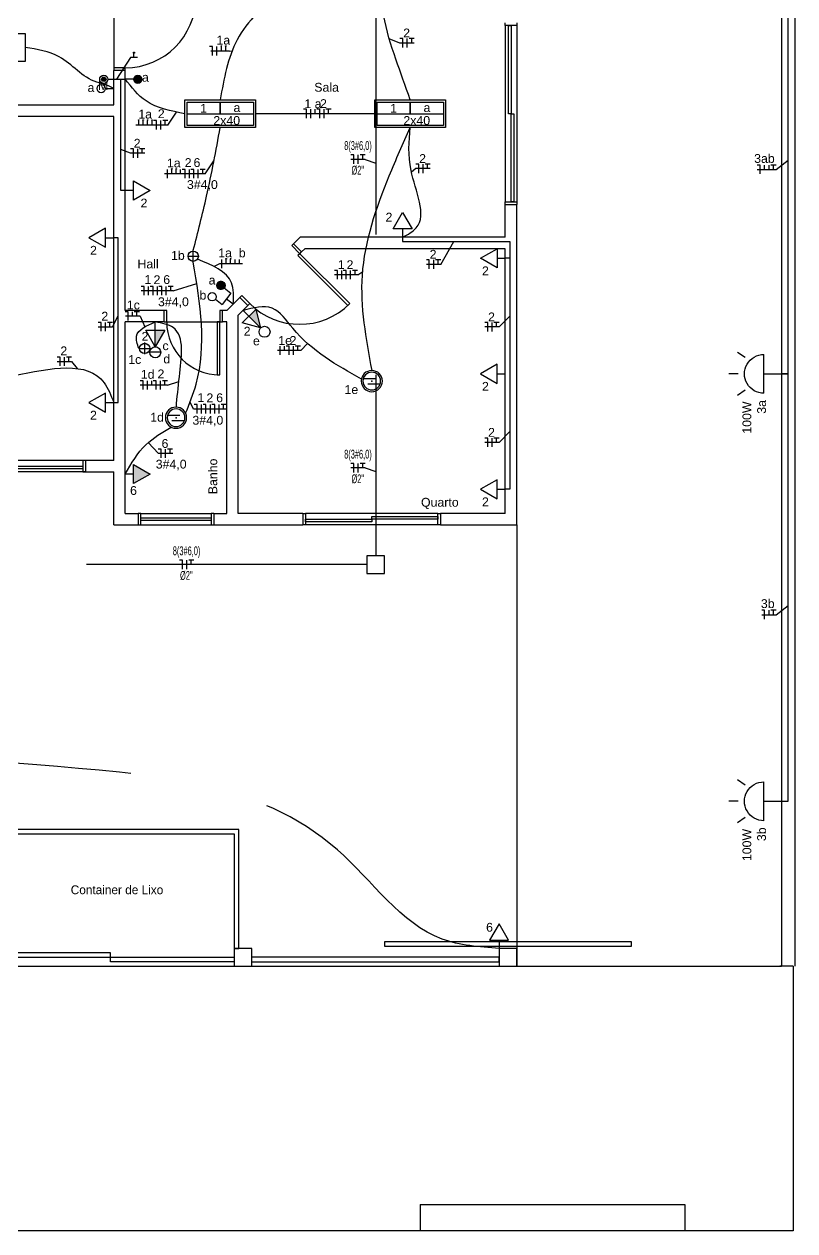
# Model space of a CAD drawing. Header units: millimetres. Extents: x 412 to 646, y 331 to 411.
# Drawn here: x 453.03 to 461.76, y 358.89 to 372.57 of the extents above; entities that cross this region are included whole.
import ezdxf
from ezdxf.enums import TextEntityAlignment as Align

# ---------------------------------------------------------------- set-up
doc = ezdxf.new("R2010")
doc.units = ezdxf.units.MM
doc.linetypes.add('HIDDEN2', pattern=[4.7625, 3.175, -1.5875])
for name, color, linetype in [('BASE', 8, 'Continuous'), ('Chamada', 4, 'Continuous'), ('E_LUMINO', 160, 'Continuous'), ('Elétrico', 5, 'Continuous'), ('texto', 7, 'Continuous'), ('Texto - Elétrica', 3, 'Continuous'), ('texto - elétrico', 3, 'Continuous'), ('TOMADAS.GI', 5, 'Continuous')]:
    doc.layers.add(name, color=color, linetype=linetype)
doc.styles.add('ARIAL', font='arial.ttf')

# ---------------------------------------------------------------- blocks, each defined once
blk = doc.blocks.new('A$C089607AB')
at = {"layer": 'TOMADAS.GI', "color": 4}
for p, q in [((0, 0.493), (0, 0.598)), ((-0.184, 0.412), (-0.244, 0.499)), ((0.184, 0.412), (0.244, 0.499)), ((0.22, 0.2), (-0.22, 0.2)), ((0, 0.2), (0, 0))]:
    blk.add_line(p, q, dxfattribs=at)
blk.add_arc((0, 0.201), 0.22, 359.844, 180.156, dxfattribs=at)
blk = doc.blocks.new('A$C3E3F6338')
for p, q in [((-0.067, -0.101), (-0.208, -0.101)), ((-0.017, -0.041), (-0.158, -0.041))]:
    blk.add_line(p, q)
for radius in [0.12, 0.1]:
    blk.add_circle((-0.113, -0.071), radius)
at = {"linetype": 'Continuous'}
blk.add_point((-0.113, -0.071), dxfattribs=at)

msp = doc.modelspace()

# ---------------------------------------------------------------- hatches: boundary and pattern name
at = {"layer": 'Elétrico'}
for points in [[(454.280387, 372.236689), (454.280387, 372.249189), (454.267887, 372.249189), (454.267887, 372.236689)], [(453.957278, 371.940208, 1), (453.907278, 371.940208, 1)], [(455.708996, 369.122666), (455.576416, 369.255245), (455.652962, 369.331789)], [(454.514936, 368.908951), (454.514935, 369.096447), (454.623186, 369.096446)]]:
    msp.add_hatch(color=256, dxfattribs=at).paths.add_polyline_path(points)
at = {"layer": 'Elétrico', "linetype": 'Continuous', "lineweight": -2}
for points in [[(454.317606, 371.987083), (454.317608, 371.940208), (454.270733, 371.940208), (454.271111, 371.947482), (454.275231, 371.960195), (454.279728, 371.96807), (454.284981, 371.97407), (454.292855, 371.980071), (454.302605, 371.984683), (454.312356, 371.98682), (454.317608, 371.986709)], [(454.317611, 371.987083), (454.317608, 371.940208), (454.364483, 371.940208), (454.364106, 371.947482), (454.359986, 371.960195), (454.355489, 371.96807), (454.350236, 371.97407), (454.342362, 371.980071), (454.332612, 371.984683), (454.322861, 371.98682), (454.317608, 371.986709)], [(454.317606, 371.893333), (454.317608, 371.940208), (454.270733, 371.940208), (454.271111, 371.93297), (454.275231, 371.920259), (454.279728, 371.912384), (454.284981, 371.906382), (454.292855, 371.900383), (454.302605, 371.895771), (454.312356, 371.893634), (454.317608, 371.893745)], [(454.317611, 371.893333), (454.317608, 371.940208), (454.364483, 371.940208), (454.364106, 371.93297), (454.359986, 371.920259), (454.355489, 371.912384), (454.350236, 371.906382), (454.342362, 371.900383), (454.332612, 371.895771), (454.322861, 371.893634), (454.317608, 371.893745)], [(455.221067, 369.632839), (455.223689, 369.635975), (455.226575, 369.638871), (455.229703, 369.641504), (455.233048, 369.643854), (455.236585, 369.645904), (455.240288, 369.647638), (455.244127, 369.649043), (455.248074, 369.650107), (455.252099, 369.650824), (455.256172, 369.651187), (455.26026, 369.651194), (455.264333, 369.650844), (455.268361, 369.650141), (455.272311, 369.649089), (455.276155, 369.647697), (455.279863, 369.645975), (455.283407, 369.643937), (455.28676, 369.641598), (455.289896, 369.638975), (455.292792, 369.636089), (455.295425, 369.632961), (455.297775, 369.629616), (455.299825, 369.626079), (455.301559, 369.622376), (455.302964, 369.618537), (455.304028, 369.61459), (455.304745, 369.610565), (455.305108, 369.606492), (455.305115, 369.602404), (455.304765, 369.598331), (455.304062, 369.594303), (455.30301, 369.590353), (455.301618, 369.586509), (455.299896, 369.5828), (455.297858, 369.579257), (455.295518, 369.575904), (455.258293, 369.604372)], [(455.295528, 369.575897), (455.292905, 369.572761), (455.290019, 369.569865), (455.286891, 369.567232), (455.283546, 369.564881), (455.280009, 369.562831), (455.276306, 369.561098), (455.272467, 369.559693), (455.26852, 369.558628), (455.264495, 369.557912), (455.260422, 369.557549), (455.256334, 369.557542), (455.252261, 369.557892), (455.248233, 369.558595), (455.244283, 369.559647), (455.240438, 369.561039), (455.23673, 369.562761), (455.233186, 369.564799), (455.229834, 369.567139), (455.226698, 369.569761), (455.223802, 369.572648), (455.221169, 369.575775), (455.218818, 369.57912), (455.216768, 369.582657), (455.215035, 369.58636), (455.21363, 369.590199), (455.212565, 369.594147), (455.211849, 369.598172), (455.211486, 369.602244), (455.211479, 369.606332), (455.211829, 369.610406), (455.212532, 369.614433), (455.213584, 369.618384), (455.214976, 369.622228), (455.216698, 369.625936), (455.218736, 369.62948), (455.221075, 369.632832), (455.258302, 369.604365)]]:
    msp.add_hatch(color=256, dxfattribs=at).paths.add_polyline_path(points)
at = {"layer": 'Elétrico'}
h = msp.add_hatch(color=256, dxfattribs=at)
h.paths.add_polyline_path([(454.268203, 367.575414), (454.455698, 367.467164), (454.317125, 367.387156), (454.268201, 367.387156)])
h.paths.add_polyline_path([(454.268201, 367.387156), (454.317125, 367.387156), (454.2682, 367.358909)])

# ---------------------------------------------------------------- linework, layer by layer
at = {"layer": 'BASE'}
for p, q in [((461.609953, 399.636355), (461.609953, 361.890196)), ((461.759934, 399.636355), (461.759934, 361.890196)), ((454.044963, 372.900206), (454.044963, 372.040208)), ((454.044963, 371.650206), (454.044963, 372.040208)), ((454.174943, 372.040208), (454.044963, 372.040208)), ((454.174943, 369.320201), (454.174943, 372.040208)), ((448.494914, 371.650206), (454.044963, 371.650206)), ((454.044963, 371.520201), (451.544865, 371.520201)), ((454.044963, 367.620201), (454.044963, 371.520201)), ((454.044963, 367.620201), (454.044963, 371.520201)), ((458.479973, 370.150206), (458.479973, 370.520213)), ((458.479973, 370.520213), (458.609953, 370.520213)), ((458.609953, 366.890196), (458.609953, 370.520213)), ((456.081512, 370.076769), (456.154948, 370.150206)), ((456.173436, 369.984845), (456.081512, 370.076769)), ((458.479973, 370.150206), (456.154948, 370.150206)), ((456.173436, 369.984845), (456.208791, 370.020201)), ((458.479973, 370.020201), (456.208791, 370.020201)), ((458.479973, 367.020201), (458.479973, 370.020201)), ((455.324943, 369.320201), (455.473402, 369.468659)), ((455.454924, 369.266333), (455.565326, 369.376735)), ((455.565326, 369.376735), (455.473402, 369.468659)), ((454.614934, 369.320201), (454.174943, 369.320201)), ((454.614934, 369.190196), (454.614934, 369.320201)), ((455.324943, 369.320201), (455.274943, 369.320201)), ((455.274943, 369.190196), (455.274943, 369.320201)), ((455.454924, 367.020201), (455.454924, 369.266333)), ((454.174943, 367.020201), (454.174943, 369.190196)), ((454.614934, 369.190196), (454.174943, 369.190196)), ((454.614934, 369.190196), (455.274943, 369.190196)), ((455.324943, 369.190196), (455.274943, 369.190196)), ((455.324943, 367.020201), (455.324943, 369.190196)), ((454.174943, 367.020201), (454.174943, 368.890196)), ((454.044963, 367.620201), (453.724943, 367.620201)), ((453.724943, 367.620201), (453.724943, 367.490196)), ((453.724943, 367.490196), (451.864934, 367.490196)), ((453.724943, 367.490196), (454.044963, 367.490196)), ((454.044963, 366.890196), (454.044963, 367.490196)), ((454.044963, 366.890196), (454.044963, 367.490196)), ((454.174943, 367.020201), (454.319963, 367.020201)), ((454.319963, 367.020201), (454.319963, 366.890196)), ((455.179973, 367.020201), (455.324943, 367.020201)), ((455.179973, 367.020201), (455.179973, 366.890196)), ((456.187443, 367.020201), (455.454924, 367.020201)), ((456.187443, 367.020201), (456.187443, 366.890196)), ((458.479973, 367.020201), (457.747453, 367.020201)), ((457.747453, 367.020201), (457.747453, 366.890196)), ((454.044963, 366.890196), (454.319963, 366.890196)), ((455.179973, 366.890196), (456.187443, 366.890196)), ((457.747453, 366.890196), (458.609953, 366.890196)), ((458.609953, 366.890196), (458.609953, 361.890196)), ((439.889934, 361.890196), (461.609953, 361.890196)), ((461.739934, 361.890196), (461.589934, 361.890196)), ((461.739934, 361.890196), (461.739934, 358.890196)), ((457.514934, 359.190196), (460.514934, 359.190196)), ((457.514934, 359.190196), (457.514934, 358.890196)), ((460.514934, 359.190196), (460.514934, 358.890196)), ((461.739934, 358.890196), (437.739934, 358.890196))]:
    msp.add_line(p, q, dxfattribs=at)
at = {"layer": 'BASE', "linetype": 'Continuous'}
for p, q in [((458.479973, 372.550206), (458.479973, 370.550206)), ((458.609953, 372.550206), (458.609953, 370.550206)), ((453.694914, 367.620201), (451.894914, 367.620201)), ((453.694914, 367.490196), (451.894914, 367.490196)), ((454.349943, 367.020201), (455.149943, 367.020201)), ((457.717473, 367.020201), (456.217473, 367.020201)), ((454.349943, 366.890196), (455.149943, 366.890196)), ((457.717473, 366.890196), (456.217473, 366.890196))]:
    msp.add_line(p, q, dxfattribs=at)
for points in [[(458.609953, 372.58021), (458.609953, 372.550206), (458.479973, 372.550206), (458.479973, 372.58021)], [(454.174943, 372.040208), (454.174943, 372.070201), (454.044963, 372.070201), (454.044963, 372.040208)], [(458.479973, 370.520213), (458.479973, 370.550206), (458.609953, 370.550206), (458.609953, 370.520213)], [(456.081526, 370.076756), (456.060309, 370.055539), (456.152219, 369.963629), (456.173436, 369.984845)], [(455.565326, 369.376735), (455.586534, 369.397943), (455.494624, 369.489853), (455.473416, 369.468645)], [(454.614934, 369.190196), (454.644963, 369.190196), (454.644963, 369.320201), (454.614934, 369.320201)], [(455.274943, 369.320201), (455.244963, 369.320201), (455.244963, 369.190196), (455.274943, 369.190196)], [(453.724943, 367.620201), (453.694914, 367.620201), (453.694914, 367.490196), (453.724943, 367.490196)], [(454.319963, 366.890196), (454.349943, 366.890196), (454.349943, 367.020201), (454.319963, 367.020201)], [(455.179973, 367.020201), (455.149943, 367.020201), (455.149943, 366.890196), (455.179973, 366.890196)], [(456.187443, 367.020201), (456.217473, 367.020201), (456.217473, 366.890196), (456.187443, 366.890196)], [(457.747453, 366.890196), (457.717473, 366.890196), (457.717473, 367.020201), (457.747453, 367.020201)]]:
    msp.add_lwpolyline(points, dxfattribs=at)
for points in [[(458.544963, 372.550206), (458.544963, 371.550206), (458.514982, 371.550206), (458.514982, 372.550206), (458.544963, 372.550206)], [(458.574943, 371.550206), (458.574943, 370.550206), (458.544963, 370.550206), (458.544963, 371.550206), (458.574943, 371.550206)], [(456.152219, 369.963629), (456.131011, 369.942421), (456.696696, 369.376735), (456.717904, 369.397943), (456.152219, 369.963629)], [(455.244963, 369.190196), (455.214934, 369.190196), (455.214934, 368.590196), (455.244963, 368.590196), (455.244963, 369.190196)], [(452.794914, 367.555198), (453.694914, 367.555198), (453.694914, 367.525193), (452.794914, 367.525193), (452.794914, 367.555198)], [(454.349943, 366.970201), (455.149943, 366.970201), (455.149943, 366.940196), (454.349943, 366.940196), (454.349943, 366.970201)], [(456.967473, 366.925193), (456.217473, 366.925193), (456.217473, 366.955198), (456.967473, 366.955198), (456.967473, 366.925193)], [(457.717473, 366.955198), (456.967473, 366.955198), (456.967473, 366.985203), (457.717473, 366.985203), (457.717473, 366.955198)]]:
    msp.add_lwpolyline(points, close=True, dxfattribs=at)
at = {"layer": 'BASE'}
for points in [[(455.459953, 363.440196), (452.559953, 363.440196), (452.559953, 362.090196), (452.609953, 362.090196), (452.609953, 363.390196), (455.409953, 363.390196), (455.409953, 362.090196), (455.459953, 362.090196), (455.459953, 363.440196)], [(457.109953, 362.165196), (457.109953, 362.115196), (459.909953, 362.115196), (459.909953, 362.165196), (457.109953, 362.165196)], [(455.609953, 361.940196), (458.409953, 361.940196), (458.409953, 361.990196), (455.609953, 361.990196)]]:
    msp.add_lwpolyline(points, dxfattribs=at)
for points in [[(452.609953, 361.990196), (454.009953, 361.990196), (454.009953, 362.040196), (452.609953, 362.040196)], [(455.409953, 361.940196), (454.009953, 361.940196), (454.009953, 361.990196), (455.409953, 361.990196)], [(455.609953, 361.890196), (455.609953, 362.090196), (455.409953, 362.090196), (455.409953, 361.890196), (455.609953, 361.890196)], [(458.609953, 361.890196), (458.609953, 362.090196), (458.409953, 362.090196), (458.409953, 361.890196), (458.609953, 361.890196)]]:
    msp.add_lwpolyline(points, close=True, dxfattribs=at)
at = {"layer": 'BASE', "linetype": 'Continuous'}
for centre, radius, start, end in [((454.174943, 372.870201), 0.8, 270, 0), ((456.152219, 369.963629), 0.8, 225, 315), ((455.244963, 369.190196), 0.6, 180, 270)]:
    msp.add_arc(centre, radius, start, end, dxfattribs=at)
at = {"layer": 'Chamada'}
for p, q in [((457.286235, 372.350863), (457.165464, 372.398727)), ((455.355279, 372.260573), (455.385373, 372.262714)), ((454.233513, 372.186667), (454.074943, 371.940557)), ((454.657551, 371.421979), (454.755859, 371.568801)), ((454.233513, 371.101186), (454.124943, 371.144214)), ((455.08174, 370.868232), (455.180048, 371.015053)), ((456.894358, 371.032882), (457.012492, 370.991467)), ((461.546955, 370.917728), (461.684953, 371.023475)), ((457.467082, 370.928173), (457.416721, 370.886758)), ((457.748335, 369.842912), (457.898716, 370.100206)), ((455.241944, 369.849574), (455.182451, 369.818598)), ((456.809197, 369.725172), (456.86496, 369.762367)), ((454.719169, 369.542166), (454.984267, 369.627415)), ((454.030774, 369.135041), (454.094963, 369.260225)), ((454.343635, 369.25504), (454.396761, 369.134647)), ((458.410183, 369.133432), (458.529973, 369.257173)), ((456.163571, 368.866322), (456.240119, 368.946642)), ((456.163571, 368.866322), (456.240119, 368.946642)), ((453.566514, 368.742548), (453.629561, 368.662362)), ((454.653976, 368.473276), (454.781873, 368.515944)), ((454.949534, 368.203476), (454.909058, 368.28061)), ((458.410183, 367.824747), (458.529973, 367.948488)), ((454.553312, 367.698693), (454.436135, 367.823455)), ((456.894358, 367.535776), (457.012492, 367.494361)), ((461.546955, 365.872951), (461.684953, 365.978699))]:
    msp.add_line(p, q, dxfattribs=at)
at = {"layer": 'Chamada', "linetype": 'Continuous'}
for p, q in [((455.355279, 372.260573), (455.144623, 372.260573)), ((457.448729, 372.350863), (457.286235, 372.350863)), ((454.31476, 372.186667), (454.233513, 372.186667)), ((454.657551, 371.421979), (454.295058, 371.421979)), ((454.396007, 371.101186), (454.233513, 371.101186)), ((456.894358, 371.032882), (456.731864, 371.032882)), ((455.08174, 370.868232), (454.619247, 370.868232)), ((457.629576, 370.928173), (457.467082, 370.928173)), ((461.334461, 370.917728), (461.546955, 370.917728)), ((455.501792, 369.849574), (455.241944, 369.849574)), ((457.748335, 369.842912), (457.585841, 369.842912)), ((456.809197, 369.725172), (456.544838, 369.725172)), ((454.719169, 369.542166), (454.356675, 369.542166)), ((454.343635, 369.25504), (454.177873, 369.25504)), ((453.86828, 369.135041), (454.030774, 369.135041)), ((458.410183, 369.133432), (458.247689, 369.133432)), ((456.163571, 368.866322), (455.901077, 368.866322)), ((456.163571, 368.866322), (455.901077, 368.866322)), ((453.40402, 368.742548), (453.566514, 368.742548)), ((454.653976, 368.473276), (454.343565, 368.473276)), ((455.318558, 368.203476), (454.949534, 368.203476)), ((458.410183, 367.824747), (458.247689, 367.824747)), ((454.715805, 367.698693), (454.553312, 367.698693)), ((456.894358, 367.535776), (456.731864, 367.535776)), ((461.384461, 365.872951), (461.546955, 365.872951))]:
    msp.add_line(p, q, dxfattribs=at)
at = {"layer": 'E_LUMINO'}
for p, q in [((454.878758, 369.935203), (455.012409, 369.935203)), ((454.945583, 369.868378), (454.945583, 370.002029)), ((454.945583, 369.868378), (454.945583, 370.002029)), ((454.395583, 368.82337), (454.395583, 368.957022)), ((454.395583, 368.82337), (454.395583, 368.957022)), ((454.328758, 368.890196), (454.462409, 368.890196))]:
    msp.add_line(p, q, dxfattribs=at)
for points in [[(453.042448, 372.142706), (452.242448, 372.142706), (452.242448, 372.457706), (453.042448, 372.457706)], [(454.851201, 371.707706), (455.651201, 371.707706), (455.651201, 371.392706), (454.851201, 371.392706)], [(457.003715, 371.707706), (457.803715, 371.707706), (457.803715, 371.392706), (457.003715, 371.392706)], [(454.876201, 371.682706), (455.626201, 371.682706), (455.626201, 371.417706), (454.876201, 371.417706)], [(457.028715, 371.682706), (457.778715, 371.682706), (457.778715, 371.417706), (457.028715, 371.417706)]]:
    msp.add_lwpolyline(points, close=True, dxfattribs=at)
for points in [[(454.876201, 371.550206), (455.251201, 371.550206), (455.251201, 371.682706), (455.251201, 371.550206), (455.626201, 371.550206)], [(457.028715, 371.550206), (457.403715, 371.550206), (457.403715, 371.682706), (457.403715, 371.550206), (457.778715, 371.550206)]]:
    msp.add_lwpolyline(points, dxfattribs=at)
for centre in [(454.944939, 369.935203), (454.945583, 369.935203), (454.394939, 368.890196), (454.395583, 368.890196)]:
    msp.add_circle(centre, 0.058005, dxfattribs=at)
at = {"layer": 'Elétrico', "linetype": 'HIDDEN2'}
for p, q in [((457.012492, 373.355211), (457.012492, 366.54021)), ((456.912492, 366.44021), (447.619914, 366.44021))]:
    msp.add_line(p, q, dxfattribs=at)
at = {"layer": 'Elétrico', "linetype": 'Continuous'}
for p, q in [((457.319565, 372.400863), (457.286235, 372.400863)), ((457.319565, 372.300863), (457.319565, 372.400863)), ((457.369565, 372.300863), (457.369565, 372.400863)), ((457.448729, 372.400863), (457.390402, 372.400863)), ((457.419565, 372.350863), (457.419565, 372.400863)), ((454.274137, 372.186667), (454.274137, 372.236689)), ((455.164201, 372.310573), (455.130871, 372.310573)), ((455.164201, 372.210573), (455.164201, 372.310573)), ((455.214201, 372.210573), (455.214201, 372.310573)), ((455.264201, 372.260551), (455.264201, 372.310573)), ((455.314201, 372.260528), (455.314201, 372.310551)), ((456.227458, 371.600206), (456.194128, 371.600206)), ((456.227458, 371.500206), (456.227458, 371.600206)), ((456.277458, 371.500206), (456.277458, 371.600206)), ((456.327458, 371.550206), (456.327458, 371.600206)), ((456.377458, 371.600206), (456.344128, 371.600206)), ((456.377458, 371.500206), (456.377458, 371.600206)), ((456.427458, 371.500206), (456.427458, 371.600206)), ((456.506622, 371.600206), (456.448294, 371.600206)), ((456.477458, 371.550206), (456.477458, 371.600206)), ((454.328388, 371.421979), (454.328388, 371.472002)), ((454.378388, 371.421957), (454.378388, 371.471979)), ((454.428388, 371.421979), (454.428388, 371.472002)), ((454.478388, 371.421957), (454.478388, 371.471979)), ((454.528388, 371.471979), (454.495058, 371.471979)), ((454.528388, 371.371979), (454.528388, 371.471979)), ((454.578388, 371.371979), (454.578388, 371.471979)), ((454.657551, 371.471979), (454.599224, 371.471979)), ((454.628388, 371.421979), (454.628388, 371.471979)), ((454.266843, 371.151186), (454.233513, 371.151186)), ((454.266843, 371.051186), (454.266843, 371.151186)), ((454.316843, 371.051186), (454.316843, 371.151186)), ((454.396007, 371.151186), (454.337679, 371.151186)), ((454.366843, 371.101186), (454.366843, 371.151186)), ((456.765194, 371.082882), (456.731864, 371.082882)), ((456.765194, 370.982882), (456.765194, 371.082882)), ((456.815194, 370.982882), (456.815194, 371.082882)), ((456.894358, 371.082882), (456.836031, 371.082882)), ((456.865194, 371.032882), (456.865194, 371.082882)), ((454.652577, 370.818232), (454.652577, 370.918232)), ((454.702577, 370.868232), (454.702577, 370.918255)), ((454.752577, 370.868209), (454.752577, 370.918232)), ((454.802577, 370.868209), (454.802577, 370.918232)), ((454.852577, 370.918232), (454.819247, 370.918232)), ((454.852577, 370.818232), (454.852577, 370.918232)), ((454.902577, 370.818232), (454.902577, 370.918232)), ((454.952577, 370.918232), (454.919247, 370.918232)), ((454.952577, 370.818232), (454.952577, 370.918232)), ((455.002577, 370.818232), (455.002577, 370.918232)), ((455.08174, 370.918232), (455.023413, 370.918232)), ((455.052577, 370.868232), (455.052577, 370.918232)), ((457.500412, 370.978173), (457.467082, 370.978173)), ((457.500412, 370.878173), (457.500412, 370.978173)), ((457.550412, 370.878173), (457.550412, 370.978173)), ((457.629576, 370.978173), (457.571248, 370.978173)), ((457.600412, 370.928173), (457.600412, 370.978173)), ((461.367791, 370.967728), (461.334461, 370.967728)), ((461.367791, 370.867728), (461.367791, 370.967728)), ((461.415708, 370.917728), (461.415708, 370.967728)), ((461.467791, 370.917728), (461.467791, 370.967728)), ((461.546955, 370.967728), (461.488628, 370.967728)), ((461.517791, 370.917728), (461.517791, 370.967728)), ((454.268692, 370.680205), (454.174943, 370.680205)), ((457.31746, 370.243954), (457.31746, 370.150206)), ((453.951214, 370.144432), (454.044963, 370.144432)), ((458.386224, 369.911516), (458.479973, 369.911516)), ((455.268462, 369.799574), (455.268462, 369.899574)), ((455.318462, 369.849574), (455.318462, 369.899596)), ((455.368462, 369.849551), (455.368462, 369.899574)), ((455.418462, 369.849551), (455.418462, 369.899574)), ((455.468462, 369.849551), (455.468462, 369.899574)), ((456.578168, 369.775172), (456.544838, 369.775172)), ((456.578168, 369.675172), (456.578168, 369.775172)), ((456.628168, 369.675172), (456.628168, 369.775172)), ((456.678168, 369.775172), (456.644838, 369.775172)), ((456.678168, 369.675172), (456.678168, 369.775172)), ((456.728168, 369.675172), (456.728168, 369.775172)), ((456.807332, 369.775172), (456.749004, 369.775172)), ((456.778168, 369.725172), (456.778168, 369.775172)), ((457.619171, 369.892912), (457.585841, 369.892912)), ((457.619171, 369.792912), (457.619171, 369.892912)), ((457.669171, 369.792912), (457.669171, 369.892912)), ((457.748335, 369.892912), (457.690007, 369.892912)), ((457.719171, 369.842912), (457.719171, 369.892912)), ((454.390005, 369.592166), (454.356675, 369.592166)), ((454.390005, 369.492166), (454.390005, 369.592166)), ((454.440005, 369.492166), (454.440005, 369.592166)), ((454.490005, 369.592166), (454.456675, 369.592166)), ((454.490005, 369.492166), (454.490005, 369.592166)), ((454.540005, 369.492166), (454.540005, 369.592166)), ((454.590005, 369.592166), (454.556675, 369.592166)), ((454.590005, 369.492166), (454.590005, 369.592166)), ((454.640005, 369.492166), (454.640005, 369.592166)), ((454.719169, 369.592166), (454.660841, 369.592166)), ((454.690005, 369.542166), (454.690005, 369.592166)), ((454.207036, 369.30504), (454.173706, 369.30504)), ((454.207036, 369.20504), (454.207036, 369.30504)), ((454.257036, 369.25504), (454.257036, 369.30504)), ((454.3362, 369.30504), (454.277873, 369.30504)), ((454.307036, 369.25504), (454.307036, 369.30504)), ((455.708996, 369.122666), (455.510125, 369.321535)), ((453.90161, 369.185041), (453.86828, 369.185041)), ((453.90161, 369.085041), (453.90161, 369.185041)), ((453.95161, 369.085041), (453.95161, 369.185041)), ((454.030774, 369.185041), (453.972447, 369.185041)), ((454.00161, 369.135041), (454.00161, 369.185041)), ((454.514936, 368.908951), (454.514934, 369.190196)), ((458.281019, 369.183432), (458.247689, 369.183432)), ((458.281019, 369.083432), (458.281019, 369.183432)), ((458.331019, 369.083432), (458.331019, 369.183432)), ((458.410183, 369.183432), (458.351855, 369.183432)), ((458.381019, 369.133432), (458.381019, 369.183432)), ((455.930241, 368.816322), (455.930241, 368.916322)), ((455.930241, 368.866322), (455.930241, 368.916322)), ((455.980241, 368.866322), (455.980241, 368.916322)), ((456.030241, 368.916322), (455.996911, 368.916322)), ((456.030241, 368.816322), (456.030241, 368.916322)), ((456.030241, 368.816322), (456.030241, 368.916322)), ((456.080241, 368.816322), (456.080241, 368.916322)), ((456.080241, 368.866322), (456.080241, 368.916322)), ((456.159405, 368.916322), (456.101077, 368.916322)), ((456.130241, 368.866322), (456.130241, 368.916322)), ((453.43735, 368.792548), (453.40402, 368.792548)), ((453.43735, 368.692548), (453.43735, 368.792548)), ((453.48735, 368.692548), (453.48735, 368.792548)), ((453.566514, 368.792548), (453.508186, 368.792548)), ((453.53735, 368.742548), (453.53735, 368.792548)), ((458.386224, 368.60283), (458.479973, 368.60283)), ((454.376895, 368.523276), (454.343565, 368.523276)), ((454.376895, 368.423276), (454.376895, 368.523276)), ((454.426895, 368.423276), (454.426895, 368.523276)), ((454.476895, 368.473276), (454.476895, 368.523276)), ((454.524812, 368.523276), (454.491482, 368.523276)), ((454.524812, 368.423276), (454.524812, 368.523276)), ((454.574812, 368.423276), (454.574812, 368.523276)), ((454.653976, 368.523276), (454.595649, 368.523276)), ((454.624812, 368.473276), (454.624812, 368.523276)), ((453.951214, 368.276011), (454.044963, 368.276011)), ((454.989394, 368.253476), (454.956064, 368.253476)), ((454.989394, 368.153476), (454.989394, 368.253476)), ((455.039394, 368.153476), (455.039394, 368.253476)), ((455.089394, 368.253476), (455.056064, 368.253476)), ((455.089394, 368.153476), (455.089394, 368.253476)), ((455.139394, 368.153476), (455.139394, 368.253476)), ((455.189394, 368.253476), (455.156064, 368.253476)), ((455.189394, 368.153476), (455.189394, 368.253476)), ((455.239394, 368.153476), (455.239394, 368.253476)), ((455.318558, 368.253476), (455.260231, 368.253476)), ((455.289394, 368.203476), (455.289394, 368.253476)), ((458.281019, 367.874747), (458.247689, 367.874747)), ((458.281019, 367.774747), (458.281019, 367.874747)), ((458.331019, 367.774747), (458.331019, 367.874747)), ((458.410183, 367.874747), (458.351855, 367.874747)), ((458.381019, 367.824747), (458.381019, 367.874747)), ((454.582475, 367.748693), (454.549145, 367.748693)), ((454.582475, 367.648693), (454.582475, 367.748693)), ((454.632475, 367.648693), (454.632475, 367.748693)), ((454.711639, 367.748693), (454.653312, 367.748693)), ((454.682475, 367.698693), (454.682475, 367.748693)), ((456.765194, 367.585776), (456.731864, 367.585776)), ((456.765194, 367.485776), (456.765194, 367.585776)), ((456.815194, 367.485776), (456.815194, 367.585776)), ((456.894358, 367.585776), (456.836031, 367.585776)), ((456.865194, 367.535776), (456.865194, 367.585776)), ((454.268202, 367.467161), (454.174453, 367.467161)), ((458.386224, 367.294145), (458.479973, 367.294145)), ((454.823528, 366.490531), (454.790198, 366.490531)), ((454.823528, 366.390531), (454.823528, 366.490531)), ((454.873528, 366.390531), (454.873528, 366.490531)), ((454.952692, 366.490531), (454.894364, 366.490531)), ((454.923528, 366.440531), (454.923528, 366.490531)), ((461.417791, 365.922951), (461.384461, 365.922951)), ((461.417791, 365.822951), (461.417791, 365.922951)), ((461.467791, 365.872951), (461.467791, 365.922951)), ((461.546955, 365.922951), (461.488628, 365.922951)), ((461.517791, 365.872951), (461.517791, 365.922951)), ((458.409953, 362.183944), (458.409953, 362.090196))]:
    msp.add_line(p, q, dxfattribs=at)
at = {"layer": 'Elétrico', "linetype": 'Continuous', "lineweight": -2}
for p, q in [((454.317608, 371.987083), (454.317608, 371.893333)), ((453.949173, 371.834858), (454.044963, 371.835207)), ((453.979153, 371.940208), (454.124943, 371.940557)), ((454.270733, 371.940208), (454.174943, 371.940557)), ((455.371939, 369.517463), (455.273302, 369.388481)), ((455.295678, 369.575782), (455.371939, 369.517463)), ((455.197041, 369.4468), (455.273302, 369.388481)), ((455.32262, 369.452972), (455.399172, 369.39443))]:
    msp.add_line(p, q, dxfattribs=at)
at = {"layer": 'Elétrico'}
for p, q in [((454.094963, 370.144432), (454.044963, 370.144432)), ((454.094963, 368.276011), (454.094963, 370.144432)), ((454.577437, 368.846453), (454.452437, 368.84645)), ((454.044963, 368.276011), (454.094963, 368.276011))]:
    msp.add_line(p, q, dxfattribs=at)
at = {"layer": 'Elétrico', "linetype": 'Continuous', "lineweight": 0}
for p, q in [((455.258293, 369.604372), (455.295518, 369.575904)), ((455.258302, 369.604365), (455.295528, 369.575897))]:
    msp.add_line(p, q, dxfattribs=at)
at = {"layer": 'Elétrico'}
for points in [[(461.609953, 368.60181), (461.684953, 368.60181), (461.684953, 373.44514), (461.609953, 373.44514)], [(454.174943, 370.680205), (454.124943, 370.680205), (454.124943, 371.940557), (454.174943, 371.940557)], [(457.31746, 370.150206), (457.31746, 370.100206), (458.479973, 370.100206), (458.529973, 370.100206), (458.529973, 369.911516), (458.479973, 369.911516)], [(458.529973, 369.911516), (458.529973, 368.60283), (458.529973, 367.294145), (458.479973, 367.294145)], [(461.609953, 363.75848), (461.684953, 363.75848), (461.684953, 368.60181), (461.609953, 368.60181)]]:
    msp.add_lwpolyline(points, dxfattribs=at)
for points in [[(454.280387, 372.236689), (454.267887, 372.236689), (454.267887, 372.249189), (454.280387, 372.249189)], [(457.112492, 366.54021), (456.912492, 366.54021), (456.912492, 366.34021), (457.112492, 366.34021)]]:
    msp.add_lwpolyline(points, close=True, dxfattribs=at)
at = {"layer": 'Elétrico', "linetype": 'Continuous'}
for points in [[(454.268693, 370.788457), (454.456188, 370.680207), (454.268691, 370.571952), (454.268693, 370.788457, -1.732025404)], [(457.209208, 370.243956), (457.317458, 370.43145), (457.425713, 370.243953), (457.209208, 370.243956, -1.732025404)], [(453.951213, 370.252684), (453.763718, 370.144434), (453.951216, 370.036179), (453.951213, 370.252684, 1.732025404)], [(458.386223, 369.803263), (458.198728, 369.911513), (458.386225, 370.019768), (458.386223, 369.803263, -1.732025404)], [(455.652962, 369.331789), (455.708996, 369.122666), (455.499868, 369.178699), (455.652962, 369.331789, -1.732025404)], [(454.623186, 369.096446), (454.514936, 368.908951), (454.406681, 369.096449), (454.623186, 369.096446, -1.732025404)], [(458.386223, 368.711083), (458.198728, 368.602833), (458.386225, 368.494578), (458.386223, 368.711083, 1.732025404)], [(453.951213, 368.384264), (453.763718, 368.276014), (453.951216, 368.167759), (453.951213, 368.384264, 1.732025404)], [(454.268203, 367.575414), (454.455698, 367.467164), (454.2682, 367.358909), (454.268203, 367.575414, -1.732025404)], [(458.386223, 367.402397), (458.198728, 367.294147), (458.386225, 367.185893), (458.386223, 367.402397, 1.732025404)], [(458.518206, 362.183946), (458.409956, 362.37144), (458.301701, 362.183943), (458.518206, 362.183946, 1.732025404)]]:
    msp.add_lwpolyline(points, format="xyb", dxfattribs=at)
for centre in [(455.264201, 372.316801), (455.314201, 372.316801), (454.328388, 371.478229), (454.378388, 371.478229), (454.428388, 371.478229), (454.478388, 371.478229), (454.702577, 370.924482), (454.752577, 370.924482), (455.318462, 369.905824), (455.368462, 369.905824)]:
    msp.add_circle(centre, 0.003125, dxfattribs=at)
at = {"layer": 'Elétrico', "linetype": 'Continuous', "lineweight": -2}
for centre, radius in [((453.932278, 371.940208), 0.046875), ((453.932278, 371.940208), 0.025), ((454.317608, 371.940208), 0.046875), ((453.902298, 371.834858), 0.046875), ((455.258442, 369.604257), 0.046875), ((455.159806, 369.475274), 0.046875), ((455.753191, 369.078472), 0.0625), ((454.514937, 368.846451), 0.0625)]:
    msp.add_circle(centre, radius, dxfattribs=at)
at = {"layer": 'Elétrico', "linetype": 'Continuous', "lineweight": 0}
for centre, radius, start, end in [((455.258293, 369.604372), 0.046863, 322.5937098, 142.594019), ((455.258302, 369.604365), 0.046864, 142.594019, 322.5937098)]:
    msp.add_arc(centre, radius, start, end, dxfattribs=at)
at = {"layer": 'Elétrico'}
for points in [[(455.939982, 372.950206), (455.443073, 372.388292), (455.251201, 371.707706)], [(457.403715, 371.707706), (457.240562, 372.17004), (457.101816, 372.671959), (457.116027, 372.899182), (457.304216, 373.000206)], [(454.044963, 371.835207), (453.923536, 371.888057), (453.852032, 371.907725), (453.424887, 372.196416), (453.042448, 372.300206)], [(454.851201, 371.550206), (454.411076, 371.694822), (454.174943, 371.940557)], [(457.003715, 371.550206), (455.651201, 371.550206)], [(454.945583, 370.002029), (455.096932, 370.615622), (455.251201, 371.392706)], [(456.97032, 368.640167), (456.861728, 369.720067), (457.165762, 370.846795), (457.403715, 371.392706)], [(456.97032, 368.640167), (456.861728, 369.720067), (457.165762, 370.846795), (457.403715, 371.392706)], [(457.31746, 370.150206), (457.47162, 370.256533), (457.41216, 370.907778), (457.403715, 371.392706)], [(454.859208, 368.154809), (454.978165, 368.484443), (454.945583, 369.868378)], [(455.399172, 369.39443), (455.379177, 369.632942), (454.993167, 369.902032)], [(456.849654, 368.543104), (456.072339, 369.119519), (455.838614, 369.345554), (455.510125, 369.321535)], [(456.849654, 368.543104), (456.072339, 369.119519), (455.838614, 369.345554), (455.510125, 369.321535)], [(454.328758, 368.890196), (454.302677, 369.030293), (454.514934, 369.190196)], [(454.754004, 368.22513), (454.78836, 368.572022), (454.718846, 369.126517), (454.514934, 369.190196)], [(452.914238, 368.581677), (453.936251, 368.501719), (454.044963, 368.276011)], [(454.174453, 367.467161), (454.409702, 367.799201), (454.69614, 367.997936)]]:
    msp.add_spline(points, degree=3, dxfattribs=at)
at = {"layer": 'Elétrico', "linetype": 'HIDDEN2'}
msp.add_spline([(458.409953, 362.090196), (457.764097, 362.196743), (456.578658, 363.209663), (453.172047, 364.170822), (450.383542, 365.030228), (450.111551, 365.311229)], degree=3, dxfattribs=at)

# ---------------------------------------------------------------- block references
at = {"layer": 'E_LUMINO', "linetype": 'Continuous', "xscale": -1}
for p in [(456.854835, 368.591061), (454.63733, 368.176058)]:
    msp.add_blockref('A$C3E3F6338', p, dxfattribs=at)
at = {"layer": 'TOMADAS.GI', "xscale": -1, "rotation": 90}
for p in [(461.609953, 368.60181), (461.609953, 363.75848)]:
    msp.add_blockref('A$C089607AB', p, dxfattribs=at)

# ---------------------------------------------------------------- texts
at = {"layer": 'texto'}
msp.add_text('Container de Lixo', height=0.1, dxfattribs=at).set_placement((454.081777, 362.675268), align=Align.BOTTOM_CENTER)
at = {"layer": 'Texto - Elétrica', "linetype": 'Continuous', "style": 'ARIAL'}
for s, p in [('2', (457.323489, 372.414826)), ('1a', (455.208203, 372.33386)), ('1 a', (456.204189, 371.61308)), ('2', (456.381382, 371.614168)), ('1a', (454.323159, 371.495289)), ('2', (454.544244, 371.500002)), ('2', (454.270767, 371.165148)), ('1a', (454.647348, 370.941541)), ('2', (454.848776, 370.946255)), ('6', (454.948776, 370.946255)), ('2', (457.504336, 370.992135)), ('3ab', (461.298654, 370.992913)), ('3#4,0', (454.874129, 370.697027)), ('1a  b', (455.228453, 369.922883)), ('2', (457.623095, 369.906874)), ('1', (456.582092, 369.789134)), ('2', (456.682092, 369.789134)), ('1', (454.39315, 369.62146)), ('2', (454.495691, 369.618919)), ('6', (454.605861, 369.620189)), ('1c', (454.193561, 369.333062)), ('3#4,0', (454.545916, 369.368781)), ('2', (453.904497, 369.205225)), ('2', (458.284943, 369.197395)), ('1e', (455.908176, 368.930285)), ('2', (456.036599, 368.930285)), ('2', (453.440236, 368.812733)), ('1d', (454.351509, 368.54672)), ('2', (454.540668, 368.551298)), ('1', (454.992539, 368.28277)), ('2', (455.09508, 368.280229)), ('6', (455.205251, 368.281499)), ('3#4,0', (454.936065, 368.02619)), ('6', (454.586399, 367.762656)), ('2', (458.284943, 367.888709)), ('3#4,0', (454.520818, 367.529023)), ('3b', (461.375192, 365.948136))]:
    msp.add_text(s, height=0.1, dxfattribs=at).set_placement(p)
at = {"layer": 'Texto - Elétrica', "linetype": 'Continuous', "style": 'ARIAL', "width": 0.6}
for s, p in [('8(3#6,0)', (456.655406, 371.139238)), ('%%C2"', (456.737868, 370.860439)), ('8(3#6,0)', (456.655406, 367.642131)), ('%%C2"', (456.737868, 367.363333)), ('8(3#6,0)', (454.71374, 366.546887)), ('%%C2"', (454.796201, 366.268089))]:
    msp.add_text(s, height=0.1, dxfattribs=at).set_placement(p)
at = {"layer": 'Texto - Elétrica', "style": 'ARIAL'}
for s, p in [('100W', (461.266407, 367.924031)), ('3a', (461.433074, 368.150012)), ('100W', (461.266407, 363.080701)), ('3b', (461.433074, 363.306682))]:
    msp.add_text(s, height=0.1, rotation=90, dxfattribs=at).set_placement(p)
at = {"layer": 'texto - elétrico', "linetype": 'Continuous', "lineweight": -2, "style": 'ARIAL'}
for s, p in [('a', (454.36473, 371.882899)), ('a', (453.748117, 371.766227)), ('M', (453.866734, 371.788395)), ('1', (455.023709, 371.53121)), ('a', (455.401424, 371.53921)), ('1', (457.176223, 371.53121)), ('a', (457.553939, 371.53921)), ('2x40', (455.17311, 371.39321)), ('2x40', (457.325624, 371.39321)), ('2', (454.348393, 370.457805)), ('2', (457.12357, 370.298223)), ('2', (453.776275, 369.922032)), ('1b', (454.693544, 369.86393)), ('2', (458.215932, 369.689113)), ('2', (455.517072, 369.005175)), ('2', (454.360028, 368.946994)), ('e', (455.62187, 368.895788)), ('c', (454.596755, 368.840893)), ('d', (454.6069, 368.690848)), ('1c', (454.2091, 368.684765)), ('1e', (456.658711, 368.343957)), ('2', (458.215932, 368.380433)), ('2', (453.776275, 368.053612)), ('1d', (454.458184, 368.030547)), ('6', (454.22966, 367.200361)), ('2', (458.215932, 367.071747)), ('6', (458.262603, 362.250264))]:
    msp.add_text(s, height=0.1, dxfattribs=at).set_placement(p, align=Align.BOTTOM_LEFT)
at = {"layer": 'texto - elétrico', "style": 'ARIAL'}
for s, p in [('Sala', (456.456145, 371.769628)), ('Hall', (454.433986, 369.767257)), ('Quarto', (457.73865, 367.066575))]:
    msp.add_text(s, height=0.1, dxfattribs=at).set_placement(p, align=Align.BOTTOM_CENTER)
at = {"layer": 'texto - elétrico', "linetype": 'Continuous', "lineweight": -2, "style": 'ARIAL'}
for s, p in [('a', (455.119652, 369.584327)), ('b', (455.016155, 369.413578))]:
    msp.add_text(s, height=0.1, rotation=359.9999998, dxfattribs=at).set_placement(p, align=Align.BOTTOM_LEFT)
at = {"layer": 'texto - elétrico', "style": 'ARIAL'}
msp.add_text('Banho', height=0.1, rotation=90, dxfattribs=at).set_placement((455.246717, 367.440039), align=Align.BOTTOM_CENTER)

doc.saveas('drawing.dxf')
